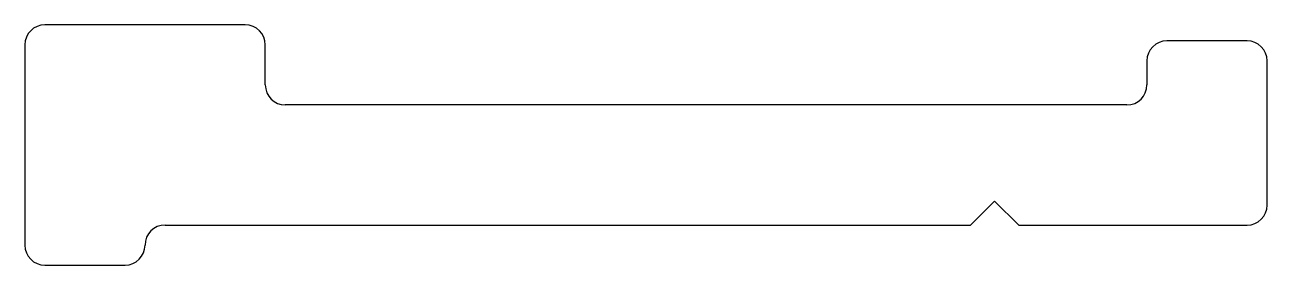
# Model space of a CAD drawing. Extents: x 2437.9 to 2453.4, y 1378.3 to 1381.3.
import ezdxf

# ---------------------------------------------------------------- set-up
doc = ezdxf.new("R2010")
doc.units = 0
doc.layers.get('0').update_dxf_attribs({"linetype": 'CONTINUOUS'})

msp = doc.modelspace()

# ---------------------------------------------------------------- linework, layer by layer
for p, q in [((2440.661, 1381.32), (2438.161, 1381.32)), ((2437.911, 1381.07), (2437.911, 1378.57)), ((2440.911, 1380.57), (2440.911, 1381.07)), ((2453.161, 1381.12), (2452.161, 1381.12)), ((2451.911, 1380.87), (2451.911, 1380.57)), ((2453.411, 1379.07), (2453.411, 1380.87)), ((2451.661, 1380.32), (2441.161, 1380.32)), ((2449.711, 1378.82), (2450.011, 1379.12)), ((2450.011, 1379.12), (2450.311, 1378.82)), ((2439.661, 1378.82), (2449.711, 1378.82)), ((2450.311, 1378.82), (2453.161, 1378.82)), ((2438.161, 1378.32), (2439.161, 1378.32))]:
    msp.add_line(p, q)
for centre, start, end in [((2438.161, 1381.07), 90, 180), ((2440.661, 1381.07), 0, 90), ((2452.161, 1380.87), 90, 180), ((2453.161, 1380.87), 0, 90), ((2441.161, 1380.57), 180, 270), ((2451.661, 1380.57), 270, 0), ((2453.161, 1379.07), 270, 0), ((2439.661, 1378.57), 90, 180), ((2438.161, 1378.57), 180, 270), ((2439.161, 1378.57), 270, 0)]:
    msp.add_arc(centre, 0.25, start, end)

doc.saveas('drawing.dxf')
